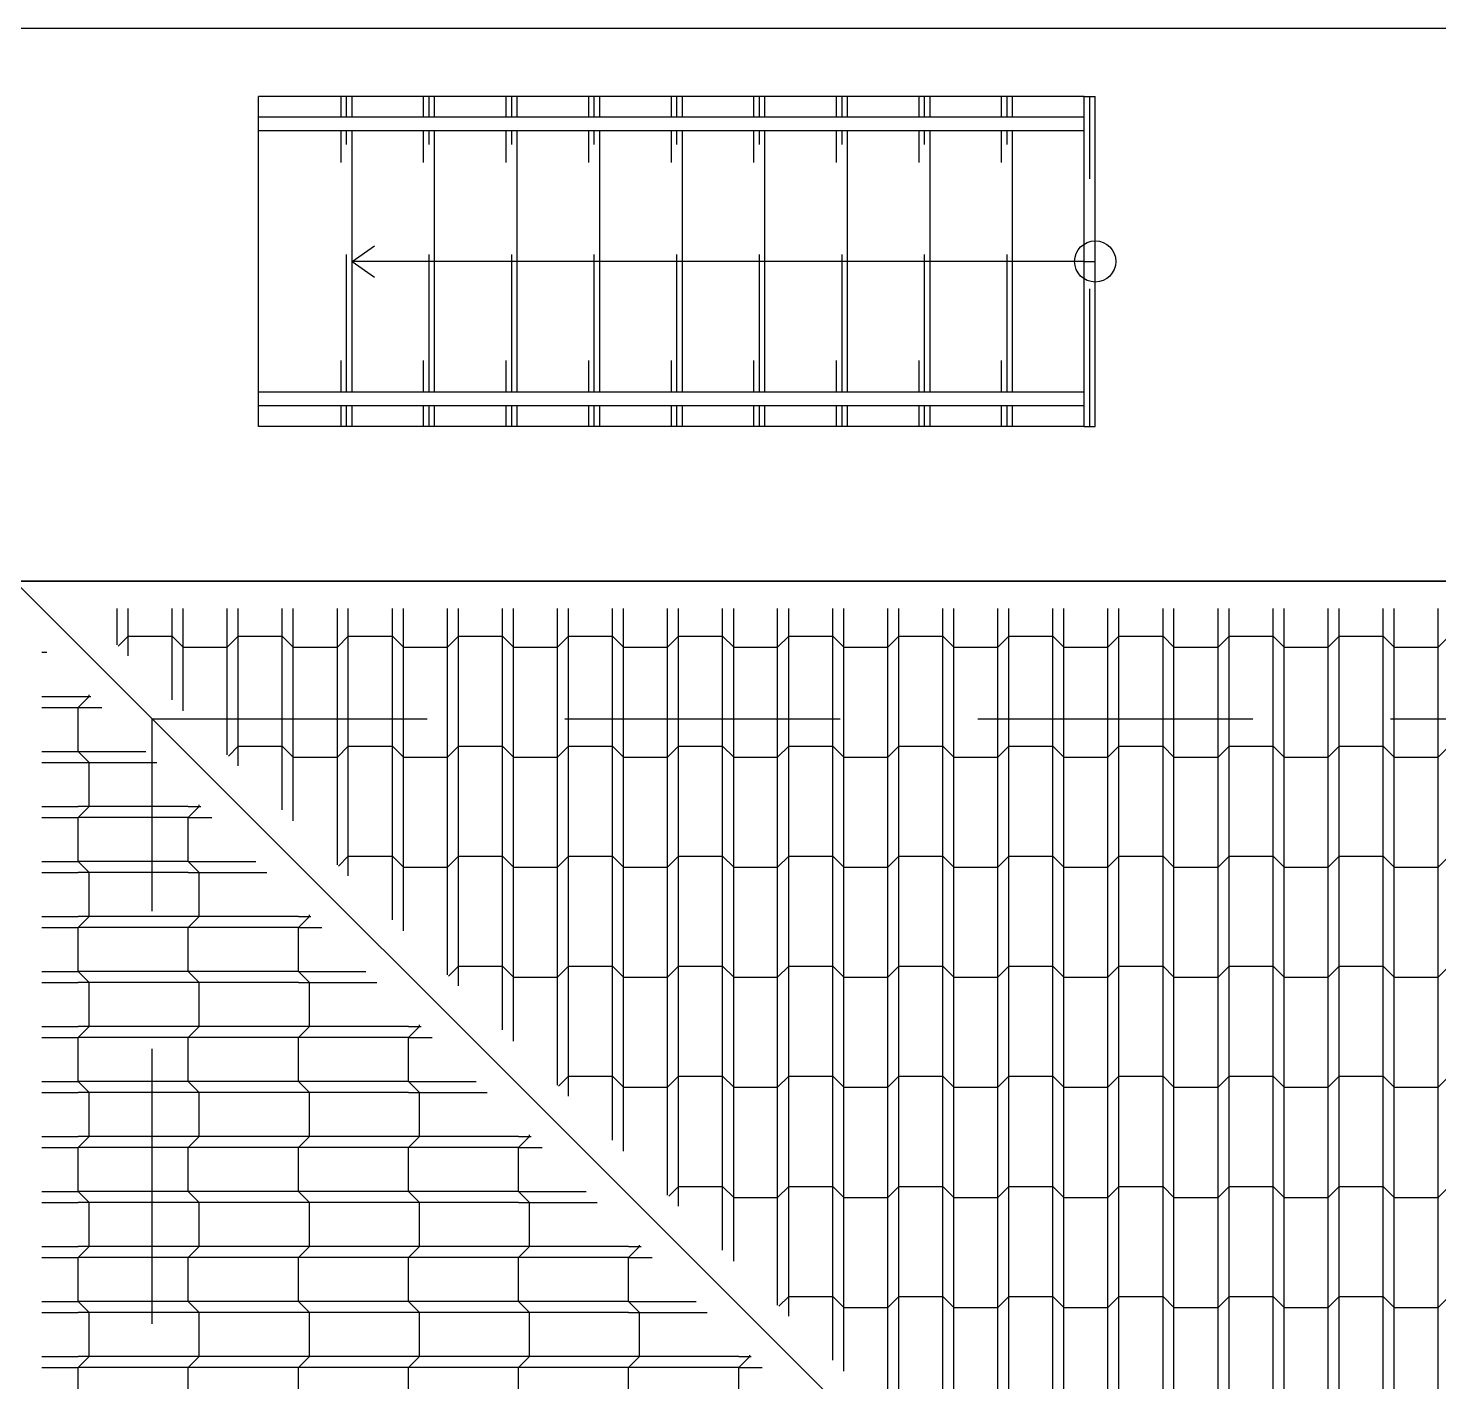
# Model space of a CAD drawing. Header units: metres. Extents: x -220 to 294, y -29 to 18.
# Drawn here: x -183.994 to -182.712, y 9.071 to 10.301 of the extents above; entities that cross this region are included whole.
import ezdxf

# ---------------------------------------------------------------- set-up
doc = ezdxf.new("R2010")
doc.units = ezdxf.units.M
doc.header["$MEASUREMENT"] = 0
doc.linetypes.add('DASHED2', pattern=[0.375, 0.25, -0.125])
doc.linetypes.add('HIDDEN2', pattern=[0.1875, 0.125, -0.0625])
for name, color, linetype in [('Merdiven', 7, 'Continuous'), ('Olculendirme', 7, 'Continuous'), ('Rota', 7, 'Continuous'), ('Tarama', 7, 'Continuous')]:
    doc.layers.add(name, color=color, linetype=linetype)

msp = doc.modelspace()

# ---------------------------------------------------------------- linework, layer by layer
at = {"layer": 'Merdiven', "color": 59, "linetype": 'Continuous', "lineweight": -3}
for points in [[(-183.7844, 10.2204), (-183.7844, 10.2392)], [(-183.0344, 10.2392), (-183.7844, 10.2392)], [(-183.0344, 10.2204), (-183.0344, 10.2392)], [(-183.0344, 10.2204), (-183.7844, 10.2204)], [(-183.7844, 10.2079), (-183.7844, 10.2204)], [(-183.7844, 10.2079), (-183.7844, 10.2204)], [(-183.0344, 10.2079), (-183.0344, 10.2204)], [(-183.0344, 10.2079), (-183.0344, 10.2204)], [(-183.0344, 10.2079), (-183.7844, 10.2079)], [(-183.7844, 9.9704), (-183.7844, 10.2079)], [(-183.0344, 9.9704), (-183.0344, 10.2079)], [(-183.0344, 9.9704), (-183.7844, 9.9704)], [(-183.7844, 9.9579), (-183.7844, 9.9704)], [(-183.7844, 9.9579), (-183.7844, 9.9704)], [(-183.0344, 9.9579), (-183.0344, 9.9704)], [(-183.0344, 9.9579), (-183.0344, 9.9704)], [(-183.0344, 9.9579), (-183.7844, 9.9579)], [(-183.7844, 9.9392), (-183.7844, 9.9579)], [(-183.0344, 9.9392), (-183.0344, 9.9579)], [(-183.0344, 9.9392), (-183.7844, 9.9392)]]:
    msp.add_lwpolyline(points, dxfattribs=at)
at = {"layer": 'Merdiven', "color": 38, "linetype": 'HIDDEN2', "lineweight": -3}
for points in [[(-183.7094, 10.2204), (-183.7094, 10.2392)], [(-183.7044, 10.2204), (-183.7044, 10.2392)], [(-183.6344, 10.2204), (-183.6344, 10.2392)], [(-183.6294, 10.2204), (-183.6294, 10.2392)], [(-183.5594, 10.2204), (-183.5594, 10.2392)], [(-183.5544, 10.2204), (-183.5544, 10.2392)], [(-183.4844, 10.2204), (-183.4844, 10.2392)], [(-183.4794, 10.2204), (-183.4794, 10.2392)], [(-183.4094, 10.2204), (-183.4094, 10.2392)], [(-183.4044, 10.2204), (-183.4044, 10.2392)], [(-183.3344, 10.2204), (-183.3344, 10.2392)], [(-183.3294, 10.2204), (-183.3294, 10.2392)], [(-183.2594, 10.2204), (-183.2594, 10.2392)], [(-183.2544, 10.2204), (-183.2544, 10.2392)], [(-183.1844, 10.2204), (-183.1844, 10.2392)], [(-183.1794, 10.2204), (-183.1794, 10.2392)], [(-183.1094, 10.2204), (-183.1094, 10.2392)], [(-183.1044, 10.2204), (-183.1044, 10.2392)], [(-183.0344, 10.2204), (-183.0344, 10.2392)], [(-183.0294, 9.9392), (-183.0294, 10.2392)], [(-183.0344, 10.2079), (-183.0344, 10.2204)], [(-183.7094, 10.1792), (-183.7094, 10.2079)], [(-183.7044, 9.9704), (-183.7044, 10.2079)], [(-183.6344, 10.1792), (-183.6344, 10.2079)], [(-183.6294, 9.9704), (-183.6294, 10.2079)], [(-183.5594, 10.1792), (-183.5594, 10.2079)], [(-183.5544, 9.9704), (-183.5544, 10.2079)], [(-183.4844, 10.1792), (-183.4844, 10.2079)], [(-183.4794, 9.9704), (-183.4794, 10.2079)], [(-183.4094, 10.1792), (-183.4094, 10.2079)], [(-183.4044, 9.9704), (-183.4044, 10.2079)], [(-183.3344, 10.1792), (-183.3344, 10.2079)], [(-183.3294, 9.9704), (-183.3294, 10.2079)], [(-183.2594, 10.1792), (-183.2594, 10.2079)], [(-183.2544, 9.9704), (-183.2544, 10.2079)], [(-183.1844, 10.1792), (-183.1844, 10.2079)], [(-183.1794, 9.9704), (-183.1794, 10.2079)], [(-183.1094, 10.1792), (-183.1094, 10.2079)], [(-183.1044, 9.9704), (-183.1044, 10.2079)], [(-183.0344, 10.1792), (-183.0344, 10.2079)], [(-183.7094, 9.9704), (-183.7094, 9.9992)], [(-183.6344, 9.9704), (-183.6344, 9.9992)], [(-183.5594, 9.9704), (-183.5594, 9.9992)], [(-183.4844, 9.9704), (-183.4844, 9.9992)], [(-183.4094, 9.9704), (-183.4094, 9.9992)], [(-183.3344, 9.9704), (-183.3344, 9.9992)], [(-183.2594, 9.9704), (-183.2594, 9.9992)], [(-183.1844, 9.9704), (-183.1844, 9.9992)], [(-183.1094, 9.9704), (-183.1094, 9.9992)], [(-183.0344, 9.9704), (-183.0344, 9.9992)], [(-183.7094, 9.9392), (-183.7094, 9.9579)], [(-183.7044, 9.9392), (-183.7044, 9.9579)], [(-183.6344, 9.9392), (-183.6344, 9.9579)], [(-183.6294, 9.9392), (-183.6294, 9.9579)], [(-183.5594, 9.9392), (-183.5594, 9.9579)], [(-183.5544, 9.9392), (-183.5544, 9.9579)], [(-183.4844, 9.9392), (-183.4844, 9.9579)], [(-183.4794, 9.9392), (-183.4794, 9.9579)], [(-183.4094, 9.9392), (-183.4094, 9.9579)], [(-183.4044, 9.9392), (-183.4044, 9.9579)], [(-183.3344, 9.9392), (-183.3344, 9.9579)], [(-183.3294, 9.9392), (-183.3294, 9.9579)], [(-183.2594, 9.9392), (-183.2594, 9.9579)], [(-183.2544, 9.9392), (-183.2544, 9.9579)], [(-183.1844, 9.9392), (-183.1844, 9.9579)], [(-183.1794, 9.9392), (-183.1794, 9.9579)], [(-183.1094, 9.9392), (-183.1094, 9.9579)], [(-183.1044, 9.9392), (-183.1044, 9.9579)], [(-183.0344, 9.9392), (-183.0344, 9.9579)]]:
    msp.add_lwpolyline(points, dxfattribs=at)
at = {"layer": 'Merdiven', "color": 38, "linetype": 'Continuous', "lineweight": -3}
for points in [[(-183.6994, 10.2204), (-183.6994, 10.2392)], [(-183.6244, 10.2204), (-183.6244, 10.2392)], [(-183.5494, 10.2204), (-183.5494, 10.2392)], [(-183.4744, 10.2204), (-183.4744, 10.2392)], [(-183.3994, 10.2204), (-183.3994, 10.2392)], [(-183.3244, 10.2204), (-183.3244, 10.2392)], [(-183.2494, 10.2204), (-183.2494, 10.2392)], [(-183.1744, 10.2204), (-183.1744, 10.2392)], [(-183.0994, 10.2204), (-183.0994, 10.2392)], [(-183.0344, 10.2392), (-183.0244, 10.2392)], [(-183.0244, 9.9392), (-183.0244, 10.2392)], [(-183.6994, 9.9704), (-183.6994, 10.2079)], [(-183.6244, 9.9704), (-183.6244, 10.2079)], [(-183.5494, 9.9704), (-183.5494, 10.2079)], [(-183.4744, 9.9704), (-183.4744, 10.2079)], [(-183.3994, 9.9704), (-183.3994, 10.2079)], [(-183.3244, 9.9704), (-183.3244, 10.2079)], [(-183.2494, 9.9704), (-183.2494, 10.2079)], [(-183.1744, 9.9704), (-183.1744, 10.2079)], [(-183.0994, 9.9704), (-183.0994, 10.2079)], [(-183.6994, 10.0892), (-183.6789, 10.1035)], [(-183.0344, 10.0892), (-183.6994, 10.0892)], [(-183.6994, 10.0892), (-183.6789, 10.0748)], [(-183.0344, 10.0892), (-183.0244, 10.0892)], [(-183.6994, 9.9392), (-183.6994, 9.9579)], [(-183.6244, 9.9392), (-183.6244, 9.9579)], [(-183.5494, 9.9392), (-183.5494, 9.9579)], [(-183.4744, 9.9392), (-183.4744, 9.9579)], [(-183.3994, 9.9392), (-183.3994, 9.9579)], [(-183.3244, 9.9392), (-183.3244, 9.9579)], [(-183.2494, 9.9392), (-183.2494, 9.9579)], [(-183.1744, 9.9392), (-183.1744, 9.9579)], [(-183.0994, 9.9392), (-183.0994, 9.9579)], [(-183.0344, 9.9392), (-183.0244, 9.9392)]]:
    msp.add_lwpolyline(points, dxfattribs=at)
msp.add_circle((-183.0244, 10.0892), 0.0187, dxfattribs=at)
at = {"layer": 'Olculendirme', "color": 158, "linetype": 'Continuous', "lineweight": -3}
msp.add_lwpolyline([(-184.4745, 10.3012), (-178.8329, 10.3012)], dxfattribs=at)
at = {"layer": 'Rota', "color": 166, "linetype": 'Continuous', "lineweight": -3}
for points in [[(-184.0061, 9.7987), (-179.4689, 9.7987)], [(-179.4689, 9.7987), (-184.0061, 9.7987)], [(-184.0061, 9.7987), (-182.6686, 8.4612)]]:
    msp.add_lwpolyline(points, dxfattribs=at)
at = {"layer": 'Rota', "color": 198, "linetype": 'DASHED2', "lineweight": -3}
for points in [[(-183.8811, 9.6737), (-179.5939, 9.6737)], [(-183.8811, 7.2487), (-183.8811, 9.6737)]]:
    msp.add_lwpolyline(points, dxfattribs=at)
at = {"layer": 'Tarama', "color": 13, "linetype": 'Continuous', "lineweight": -3}
for points in [[(-183.9128, 9.7487), (-183.9128, 9.7737)], [(-183.9028, 9.7487), (-183.9028, 9.7737)], [(-183.8628, 9.7487), (-183.8628, 9.7737)], [(-183.8528, 9.7487), (-183.8528, 9.7737)], [(-183.8129, 9.7487), (-183.8129, 9.7737)], [(-183.8028, 9.7487), (-183.8028, 9.7737)], [(-183.7628, 9.7487), (-183.7628, 9.7737)], [(-183.7528, 9.7487), (-183.7528, 9.7737)], [(-183.7128, 9.7487), (-183.7128, 9.7737)], [(-183.7029, 9.7487), (-183.7029, 9.7737)], [(-183.6628, 9.7487), (-183.6628, 9.7737)], [(-183.6528, 9.7487), (-183.6528, 9.7737)], [(-183.6128, 9.7487), (-183.6128, 9.7737)], [(-183.6028, 9.7487), (-183.6028, 9.7737)], [(-183.5629, 9.7487), (-183.5629, 9.7737)], [(-183.5528, 9.7487), (-183.5528, 9.7737)], [(-183.5128, 9.7487), (-183.5128, 9.7737)], [(-183.5028, 9.7487), (-183.5028, 9.7737)], [(-183.4628, 9.7487), (-183.4628, 9.7737)], [(-183.4529, 9.7487), (-183.4529, 9.7737)], [(-183.4128, 9.7487), (-183.4128, 9.7737)], [(-183.4028, 9.7487), (-183.4028, 9.7737)], [(-183.3628, 9.7487), (-183.3628, 9.7737)], [(-183.3528, 9.7487), (-183.3528, 9.7737)], [(-183.3129, 9.7487), (-183.3129, 9.7737)], [(-183.3028, 9.7487), (-183.3028, 9.7737)], [(-183.2628, 9.7487), (-183.2628, 9.7737)], [(-183.2528, 9.7487), (-183.2528, 9.7737)], [(-183.2128, 9.7487), (-183.2128, 9.7737)], [(-183.2029, 9.7487), (-183.2029, 9.7737)], [(-183.1628, 9.7487), (-183.1628, 9.7737)], [(-183.1528, 9.7487), (-183.1528, 9.7737)], [(-183.1128, 9.7487), (-183.1128, 9.7737)], [(-183.1028, 9.7487), (-183.1028, 9.7737)], [(-183.0629, 9.7487), (-183.0629, 9.7737)], [(-183.0528, 9.7487), (-183.0528, 9.7737)], [(-183.0128, 9.7487), (-183.0128, 9.7737)], [(-183.0028, 9.7487), (-183.0028, 9.7737)], [(-182.9628, 9.7487), (-182.9628, 9.7737)], [(-182.9529, 9.7487), (-182.9529, 9.7737)], [(-182.9128, 9.7487), (-182.9128, 9.7737)], [(-182.9028, 9.7487), (-182.9028, 9.7737)], [(-182.8628, 9.7487), (-182.8628, 9.7737)], [(-182.8528, 9.7487), (-182.8528, 9.7737)], [(-182.8129, 9.7487), (-182.8129, 9.7737)], [(-182.8028, 9.7487), (-182.8028, 9.7737)], [(-182.7628, 9.7487), (-182.7628, 9.7737)], [(-182.7528, 9.7487), (-182.7528, 9.7737)], [(-182.7128, 9.7487), (-182.7128, 9.7737)], [(-183.9128, 9.7408), (-183.9128, 9.7487)], [(-183.9118, 9.7397), (-183.9028, 9.7487)], [(-183.9028, 9.7308), (-183.9028, 9.7487)], [(-183.9028, 9.7487), (-183.8628, 9.7487)], [(-183.8628, 9.6908), (-183.8628, 9.7487)], [(-183.8628, 9.7487), (-183.8528, 9.7387)], [(-183.8528, 9.6808), (-183.8528, 9.7487)], [(-183.8528, 9.7387), (-183.8129, 9.7387)], [(-183.8129, 9.6487), (-183.8129, 9.7487)], [(-183.8129, 9.7387), (-183.8028, 9.7487)], [(-183.8028, 9.6487), (-183.8028, 9.7487)], [(-183.8028, 9.7487), (-183.7628, 9.7487)], [(-183.7628, 9.6487), (-183.7628, 9.7487)], [(-183.7628, 9.7487), (-183.7528, 9.7387)], [(-183.7528, 9.6487), (-183.7528, 9.7487)], [(-183.7528, 9.7387), (-183.7128, 9.7387)], [(-183.7128, 9.6487), (-183.7128, 9.7487)], [(-183.7128, 9.7387), (-183.7029, 9.7487)], [(-183.7029, 9.6487), (-183.7029, 9.7487)], [(-183.7029, 9.7487), (-183.6628, 9.7487)], [(-183.6628, 9.6487), (-183.6628, 9.7487)], [(-183.6628, 9.7487), (-183.6528, 9.7387)], [(-183.6528, 9.6487), (-183.6528, 9.7487)], [(-183.6528, 9.7387), (-183.6128, 9.7387)], [(-183.6128, 9.6487), (-183.6128, 9.7487)], [(-183.6128, 9.7387), (-183.6028, 9.7487)], [(-183.6028, 9.6487), (-183.6028, 9.7487)], [(-183.6028, 9.7487), (-183.5629, 9.7487)], [(-183.5629, 9.6487), (-183.5629, 9.7487)], [(-183.5629, 9.7487), (-183.5528, 9.7387)], [(-183.5528, 9.6487), (-183.5528, 9.7487)], [(-183.5528, 9.7387), (-183.5128, 9.7387)], [(-183.5128, 9.6487), (-183.5128, 9.7487)], [(-183.5128, 9.7387), (-183.5028, 9.7487)], [(-183.5028, 9.6487), (-183.5028, 9.7487)], [(-183.5028, 9.7487), (-183.4628, 9.7487)], [(-183.4628, 9.6487), (-183.4628, 9.7487)], [(-183.4628, 9.7487), (-183.4529, 9.7387)], [(-183.4529, 9.6487), (-183.4529, 9.7487)], [(-183.4529, 9.7387), (-183.4128, 9.7387)], [(-183.4128, 9.6487), (-183.4128, 9.7487)], [(-183.4128, 9.7387), (-183.4028, 9.7487)], [(-183.4028, 9.6487), (-183.4028, 9.7487)], [(-183.4028, 9.7487), (-183.3628, 9.7487)], [(-183.3628, 9.6487), (-183.3628, 9.7487)], [(-183.3628, 9.7487), (-183.3528, 9.7387)], [(-183.3528, 9.6487), (-183.3528, 9.7487)], [(-183.3528, 9.7387), (-183.3129, 9.7387)], [(-183.3129, 9.6487), (-183.3129, 9.7487)], [(-183.3129, 9.7387), (-183.3028, 9.7487)], [(-183.3028, 9.6487), (-183.3028, 9.7487)], [(-183.3028, 9.7487), (-183.2628, 9.7487)], [(-183.2628, 9.6487), (-183.2628, 9.7487)], [(-183.2628, 9.7487), (-183.2528, 9.7387)], [(-183.2528, 9.6487), (-183.2528, 9.7487)], [(-183.2528, 9.7387), (-183.2128, 9.7387)], [(-183.2128, 9.6487), (-183.2128, 9.7487)], [(-183.2128, 9.7387), (-183.2029, 9.7487)], [(-183.2029, 9.6487), (-183.2029, 9.7487)], [(-183.2029, 9.7487), (-183.1628, 9.7487)], [(-183.1628, 9.6487), (-183.1628, 9.7487)], [(-183.1628, 9.7487), (-183.1528, 9.7387)], [(-183.1528, 9.6487), (-183.1528, 9.7487)], [(-183.1528, 9.7387), (-183.1128, 9.7387)], [(-183.1128, 9.6487), (-183.1128, 9.7487)], [(-183.1128, 9.7387), (-183.1028, 9.7487)], [(-183.1028, 9.6487), (-183.1028, 9.7487)], [(-183.1028, 9.7487), (-183.0629, 9.7487)], [(-183.0629, 9.6487), (-183.0629, 9.7487)], [(-183.0629, 9.7487), (-183.0528, 9.7387)], [(-183.0528, 9.6487), (-183.0528, 9.7487)], [(-183.0528, 9.7387), (-183.0128, 9.7387)], [(-183.0128, 9.6487), (-183.0128, 9.7487)], [(-183.0128, 9.7387), (-183.0028, 9.7487)], [(-183.0028, 9.6487), (-183.0028, 9.7487)], [(-183.0028, 9.7487), (-182.9628, 9.7487)], [(-182.9628, 9.6487), (-182.9628, 9.7487)], [(-182.9628, 9.7487), (-182.9529, 9.7387)], [(-182.9529, 9.6487), (-182.9529, 9.7487)], [(-182.9529, 9.7387), (-182.9128, 9.7387)], [(-182.9128, 9.6487), (-182.9128, 9.7487)], [(-182.9128, 9.7387), (-182.9028, 9.7487)], [(-182.9028, 9.6487), (-182.9028, 9.7487)], [(-182.9028, 9.7487), (-182.8628, 9.7487)], [(-182.8628, 9.6487), (-182.8628, 9.7487)], [(-182.8628, 9.7487), (-182.8528, 9.7387)], [(-182.8528, 9.6487), (-182.8528, 9.7487)], [(-182.8528, 9.7387), (-182.8129, 9.7387)], [(-182.8129, 9.6487), (-182.8129, 9.7487)], [(-182.8129, 9.7387), (-182.8028, 9.7487)], [(-182.8028, 9.6487), (-182.8028, 9.7487)], [(-182.8028, 9.7487), (-182.7628, 9.7487)], [(-182.7628, 9.6487), (-182.7628, 9.7487)], [(-182.7628, 9.7487), (-182.7528, 9.7387)], [(-182.7528, 9.6487), (-182.7528, 9.7487)], [(-182.7528, 9.7387), (-182.7128, 9.7387)], [(-182.7128, 9.6487), (-182.7128, 9.7487)], [(-182.7128, 9.7387), (-182.7029, 9.7487)], [(-183.9811, 9.734), (-183.9768, 9.734)], [(-183.9811, 9.694), (-183.9482, 9.694)], [(-183.9482, 9.694), (-183.9368, 9.694)], [(-183.9482, 9.684), (-183.9382, 9.694)], [(-183.9382, 9.694), (-183.9382, 9.6954)], [(-183.9811, 9.684), (-183.9482, 9.684)], [(-183.9482, 9.684), (-183.9268, 9.684)], [(-183.9482, 9.644), (-183.9482, 9.684)], [(-183.8129, 9.6408), (-183.8129, 9.6487)], [(-183.8118, 9.6397), (-183.8028, 9.6487)], [(-183.8028, 9.6308), (-183.8028, 9.6487)], [(-183.8028, 9.6487), (-183.7628, 9.6487)], [(-183.7628, 9.5908), (-183.7628, 9.6487)], [(-183.7628, 9.6487), (-183.7528, 9.6387)], [(-183.7528, 9.5808), (-183.7528, 9.6487)], [(-183.7128, 9.5487), (-183.7128, 9.6487)], [(-183.7128, 9.6387), (-183.7029, 9.6487)], [(-183.7029, 9.5487), (-183.7029, 9.6487)], [(-183.7029, 9.6487), (-183.6628, 9.6487)], [(-183.6628, 9.5487), (-183.6628, 9.6487)], [(-183.6628, 9.6487), (-183.6528, 9.6387)], [(-183.6528, 9.5487), (-183.6528, 9.6487)], [(-183.6128, 9.5487), (-183.6128, 9.6487)], [(-183.6128, 9.6387), (-183.6028, 9.6487)], [(-183.6028, 9.5487), (-183.6028, 9.6487)], [(-183.6028, 9.6487), (-183.5629, 9.6487)], [(-183.5629, 9.5487), (-183.5629, 9.6487)], [(-183.5629, 9.6487), (-183.5528, 9.6387)], [(-183.5528, 9.5487), (-183.5528, 9.6487)], [(-183.5128, 9.5487), (-183.5128, 9.6487)], [(-183.5128, 9.6387), (-183.5028, 9.6487)], [(-183.5028, 9.5487), (-183.5028, 9.6487)], [(-183.5028, 9.6487), (-183.4628, 9.6487)], [(-183.4628, 9.5487), (-183.4628, 9.6487)], [(-183.4628, 9.6487), (-183.4529, 9.6387)], [(-183.4529, 9.5487), (-183.4529, 9.6487)], [(-183.4128, 9.5487), (-183.4128, 9.6487)], [(-183.4128, 9.6387), (-183.4028, 9.6487)], [(-183.4028, 9.5487), (-183.4028, 9.6487)], [(-183.4028, 9.6487), (-183.3628, 9.6487)], [(-183.3628, 9.5487), (-183.3628, 9.6487)], [(-183.3628, 9.6487), (-183.3528, 9.6387)], [(-183.3528, 9.5487), (-183.3528, 9.6487)], [(-183.3129, 9.5487), (-183.3129, 9.6487)], [(-183.3129, 9.6387), (-183.3028, 9.6487)], [(-183.3028, 9.5487), (-183.3028, 9.6487)], [(-183.3028, 9.6487), (-183.2628, 9.6487)], [(-183.2628, 9.5487), (-183.2628, 9.6487)], [(-183.2628, 9.6487), (-183.2528, 9.6387)], [(-183.2528, 9.5487), (-183.2528, 9.6487)], [(-183.2128, 9.5487), (-183.2128, 9.6487)], [(-183.2128, 9.6387), (-183.2029, 9.6487)], [(-183.2029, 9.5487), (-183.2029, 9.6487)], [(-183.2029, 9.6487), (-183.1628, 9.6487)], [(-183.1628, 9.5487), (-183.1628, 9.6487)], [(-183.1628, 9.6487), (-183.1528, 9.6387)], [(-183.1528, 9.5487), (-183.1528, 9.6487)], [(-183.1128, 9.5487), (-183.1128, 9.6487)], [(-183.1128, 9.6387), (-183.1028, 9.6487)], [(-183.1028, 9.5487), (-183.1028, 9.6487)], [(-183.1028, 9.6487), (-183.0629, 9.6487)], [(-183.0629, 9.5487), (-183.0629, 9.6487)], [(-183.0629, 9.6487), (-183.0528, 9.6387)], [(-183.0528, 9.5487), (-183.0528, 9.6487)], [(-183.0128, 9.5487), (-183.0128, 9.6487)], [(-183.0128, 9.6387), (-183.0028, 9.6487)], [(-183.0028, 9.5487), (-183.0028, 9.6487)], [(-183.0028, 9.6487), (-182.9628, 9.6487)], [(-182.9628, 9.5487), (-182.9628, 9.6487)], [(-182.9628, 9.6487), (-182.9529, 9.6387)], [(-182.9529, 9.5487), (-182.9529, 9.6487)], [(-182.9128, 9.5487), (-182.9128, 9.6487)], [(-182.9128, 9.6387), (-182.9028, 9.6487)], [(-182.9028, 9.5487), (-182.9028, 9.6487)], [(-182.9028, 9.6487), (-182.8628, 9.6487)], [(-182.8628, 9.5487), (-182.8628, 9.6487)], [(-182.8628, 9.6487), (-182.8528, 9.6387)], [(-182.8528, 9.5487), (-182.8528, 9.6487)], [(-182.8129, 9.5487), (-182.8129, 9.6487)], [(-182.8129, 9.6387), (-182.8028, 9.6487)], [(-182.8028, 9.5487), (-182.8028, 9.6487)], [(-182.8028, 9.6487), (-182.7628, 9.6487)], [(-182.7628, 9.5487), (-182.7628, 9.6487)], [(-182.7628, 9.6487), (-182.7528, 9.6387)], [(-182.7528, 9.5487), (-182.7528, 9.6487)], [(-182.7128, 9.5487), (-182.7128, 9.6487)], [(-182.7128, 9.6387), (-182.7029, 9.6487)], [(-183.9811, 9.644), (-183.9482, 9.644)], [(-183.9482, 9.644), (-183.8868, 9.644)], [(-183.9382, 9.634), (-183.9482, 9.644)], [(-183.7528, 9.6387), (-183.7128, 9.6387)], [(-183.6528, 9.6387), (-183.6128, 9.6387)], [(-183.5528, 9.6387), (-183.5128, 9.6387)], [(-183.4529, 9.6387), (-183.4128, 9.6387)], [(-183.3528, 9.6387), (-183.3129, 9.6387)], [(-183.2528, 9.6387), (-183.2128, 9.6387)], [(-183.1528, 9.6387), (-183.1128, 9.6387)], [(-183.0528, 9.6387), (-183.0128, 9.6387)], [(-182.9529, 9.6387), (-182.9128, 9.6387)], [(-182.8528, 9.6387), (-182.8129, 9.6387)], [(-182.7528, 9.6387), (-182.7128, 9.6387)], [(-183.9811, 9.634), (-183.9482, 9.634)], [(-183.9482, 9.634), (-183.8768, 9.634)], [(-183.9382, 9.594), (-183.9382, 9.634)], [(-183.9811, 9.594), (-183.9482, 9.594)], [(-183.9811, 9.584), (-183.9482, 9.584)], [(-183.8482, 9.594), (-183.9482, 9.594)], [(-183.9482, 9.584), (-183.9382, 9.594)], [(-183.8482, 9.584), (-183.9482, 9.584)], [(-183.9482, 9.544), (-183.9482, 9.584)], [(-183.8482, 9.594), (-183.8368, 9.594)], [(-183.8482, 9.584), (-183.8382, 9.594)], [(-183.8482, 9.584), (-183.8268, 9.584)], [(-183.8482, 9.544), (-183.8482, 9.584)], [(-183.8382, 9.594), (-183.8382, 9.5954)], [(-183.7128, 9.5408), (-183.7128, 9.5487)], [(-183.7118, 9.5397), (-183.7029, 9.5487)], [(-183.7029, 9.5308), (-183.7029, 9.5487)], [(-183.7029, 9.5487), (-183.6628, 9.5487)], [(-183.6628, 9.4908), (-183.6628, 9.5487)], [(-183.6628, 9.5487), (-183.6528, 9.5387)], [(-183.6528, 9.4808), (-183.6528, 9.5487)], [(-183.6128, 9.4487), (-183.6128, 9.5487)], [(-183.6128, 9.5387), (-183.6028, 9.5487)], [(-183.6028, 9.4487), (-183.6028, 9.5487)], [(-183.6028, 9.5487), (-183.5629, 9.5487)], [(-183.5629, 9.4487), (-183.5629, 9.5487)], [(-183.5629, 9.5487), (-183.5528, 9.5387)], [(-183.5528, 9.4487), (-183.5528, 9.5487)], [(-183.5128, 9.4487), (-183.5128, 9.5487)], [(-183.5128, 9.5387), (-183.5028, 9.5487)], [(-183.5028, 9.4487), (-183.5028, 9.5487)], [(-183.5028, 9.5487), (-183.4628, 9.5487)], [(-183.4628, 9.4487), (-183.4628, 9.5487)], [(-183.4628, 9.5487), (-183.4529, 9.5387)], [(-183.4529, 9.4487), (-183.4529, 9.5487)], [(-183.4128, 9.4487), (-183.4128, 9.5487)], [(-183.4128, 9.5387), (-183.4028, 9.5487)], [(-183.4028, 9.4487), (-183.4028, 9.5487)], [(-183.4028, 9.5487), (-183.3628, 9.5487)], [(-183.3628, 9.4487), (-183.3628, 9.5487)], [(-183.3628, 9.5487), (-183.3528, 9.5387)], [(-183.3528, 9.4487), (-183.3528, 9.5487)], [(-183.3129, 9.4487), (-183.3129, 9.5487)], [(-183.3129, 9.5387), (-183.3028, 9.5487)], [(-183.3028, 9.4487), (-183.3028, 9.5487)], [(-183.3028, 9.5487), (-183.2628, 9.5487)], [(-183.2628, 9.4487), (-183.2628, 9.5487)], [(-183.2628, 9.5487), (-183.2528, 9.5387)], [(-183.2528, 9.4487), (-183.2528, 9.5487)], [(-183.2128, 9.4487), (-183.2128, 9.5487)], [(-183.2128, 9.5387), (-183.2029, 9.5487)], [(-183.2029, 9.4487), (-183.2029, 9.5487)], [(-183.2029, 9.5487), (-183.1628, 9.5487)], [(-183.1628, 9.4487), (-183.1628, 9.5487)], [(-183.1628, 9.5487), (-183.1528, 9.5387)], [(-183.1528, 9.4487), (-183.1528, 9.5487)], [(-183.1128, 9.4487), (-183.1128, 9.5487)], [(-183.1128, 9.5387), (-183.1028, 9.5487)], [(-183.1028, 9.4487), (-183.1028, 9.5487)], [(-183.1028, 9.5487), (-183.0629, 9.5487)], [(-183.0629, 9.4487), (-183.0629, 9.5487)], [(-183.0629, 9.5487), (-183.0528, 9.5387)], [(-183.0528, 9.4487), (-183.0528, 9.5487)], [(-183.0128, 9.4487), (-183.0128, 9.5487)], [(-183.0128, 9.5387), (-183.0028, 9.5487)], [(-183.0028, 9.4487), (-183.0028, 9.5487)], [(-183.0028, 9.5487), (-182.9628, 9.5487)], [(-182.9628, 9.4487), (-182.9628, 9.5487)], [(-182.9628, 9.5487), (-182.9529, 9.5387)], [(-182.9529, 9.4487), (-182.9529, 9.5487)], [(-182.9128, 9.4487), (-182.9128, 9.5487)], [(-182.9128, 9.5387), (-182.9028, 9.5487)], [(-182.9028, 9.4487), (-182.9028, 9.5487)], [(-182.9028, 9.5487), (-182.8628, 9.5487)], [(-182.8628, 9.4487), (-182.8628, 9.5487)], [(-182.8628, 9.5487), (-182.8528, 9.5387)], [(-182.8528, 9.4487), (-182.8528, 9.5487)], [(-182.8129, 9.4487), (-182.8129, 9.5487)], [(-182.8129, 9.5387), (-182.8028, 9.5487)], [(-182.8028, 9.4487), (-182.8028, 9.5487)], [(-182.8028, 9.5487), (-182.7628, 9.5487)], [(-182.7628, 9.4487), (-182.7628, 9.5487)], [(-182.7628, 9.5487), (-182.7528, 9.5387)], [(-182.7528, 9.4487), (-182.7528, 9.5487)], [(-182.7128, 9.4487), (-182.7128, 9.5487)], [(-182.7128, 9.5387), (-182.7029, 9.5487)], [(-183.9811, 9.544), (-183.9482, 9.544)], [(-183.9811, 9.534), (-183.9482, 9.534)], [(-183.8482, 9.544), (-183.9482, 9.544)], [(-183.9382, 9.534), (-183.9482, 9.544)], [(-183.8482, 9.534), (-183.9482, 9.534)], [(-183.9382, 9.494), (-183.9382, 9.534)], [(-183.8482, 9.544), (-183.7868, 9.544)], [(-183.8382, 9.534), (-183.8482, 9.544)], [(-183.8482, 9.534), (-183.7768, 9.534)], [(-183.8382, 9.494), (-183.8382, 9.534)], [(-183.6528, 9.5387), (-183.6128, 9.5387)], [(-183.5528, 9.5387), (-183.5128, 9.5387)], [(-183.4529, 9.5387), (-183.4128, 9.5387)], [(-183.3528, 9.5387), (-183.3129, 9.5387)], [(-183.2528, 9.5387), (-183.2128, 9.5387)], [(-183.1528, 9.5387), (-183.1128, 9.5387)], [(-183.0528, 9.5387), (-183.0128, 9.5387)], [(-182.9529, 9.5387), (-182.9128, 9.5387)], [(-182.8528, 9.5387), (-182.8129, 9.5387)], [(-182.7528, 9.5387), (-182.7128, 9.5387)], [(-183.7382, 9.494), (-183.7382, 9.4954)], [(-183.9811, 9.494), (-183.9482, 9.494)], [(-183.9811, 9.484), (-183.9482, 9.484)], [(-183.8482, 9.494), (-183.9482, 9.494)], [(-183.9482, 9.484), (-183.9382, 9.494)], [(-183.8482, 9.484), (-183.9482, 9.484)], [(-183.9482, 9.444), (-183.9482, 9.484)], [(-183.7482, 9.494), (-183.8482, 9.494)], [(-183.8482, 9.484), (-183.8382, 9.494)], [(-183.7482, 9.484), (-183.8482, 9.484)], [(-183.8482, 9.444), (-183.8482, 9.484)], [(-183.7482, 9.494), (-183.7368, 9.494)], [(-183.7482, 9.484), (-183.7382, 9.494)], [(-183.7482, 9.484), (-183.7268, 9.484)], [(-183.7482, 9.444), (-183.7482, 9.484)], [(-183.9811, 9.444), (-183.9482, 9.444)], [(-183.8482, 9.444), (-183.9482, 9.444)], [(-183.9382, 9.434), (-183.9482, 9.444)], [(-183.7482, 9.444), (-183.8482, 9.444)], [(-183.8382, 9.434), (-183.8482, 9.444)], [(-183.7482, 9.444), (-183.6868, 9.444)], [(-183.7382, 9.434), (-183.7482, 9.444)], [(-183.6128, 9.4408), (-183.6128, 9.4487)], [(-183.6118, 9.4397), (-183.6028, 9.4487)], [(-183.6028, 9.4308), (-183.6028, 9.4487)], [(-183.6028, 9.4487), (-183.5629, 9.4487)], [(-183.5629, 9.3908), (-183.5629, 9.4487)], [(-183.5629, 9.4487), (-183.5528, 9.4387)], [(-183.5528, 9.3808), (-183.5528, 9.4487)], [(-183.5128, 9.3487), (-183.5128, 9.4487)], [(-183.5128, 9.4387), (-183.5028, 9.4487)], [(-183.5028, 9.3487), (-183.5028, 9.4487)], [(-183.5028, 9.4487), (-183.4628, 9.4487)], [(-183.4628, 9.3487), (-183.4628, 9.4487)], [(-183.4628, 9.4487), (-183.4529, 9.4387)], [(-183.4529, 9.3487), (-183.4529, 9.4487)], [(-183.4128, 9.3487), (-183.4128, 9.4487)], [(-183.4128, 9.4387), (-183.4028, 9.4487)], [(-183.4028, 9.3487), (-183.4028, 9.4487)], [(-183.4028, 9.4487), (-183.3628, 9.4487)], [(-183.3628, 9.3487), (-183.3628, 9.4487)], [(-183.3628, 9.4487), (-183.3528, 9.4387)], [(-183.3528, 9.3487), (-183.3528, 9.4487)], [(-183.3129, 9.3487), (-183.3129, 9.4487)], [(-183.3129, 9.4387), (-183.3028, 9.4487)], [(-183.3028, 9.3487), (-183.3028, 9.4487)], [(-183.3028, 9.4487), (-183.2628, 9.4487)], [(-183.2628, 9.3487), (-183.2628, 9.4487)], [(-183.2628, 9.4487), (-183.2528, 9.4387)], [(-183.2528, 9.3487), (-183.2528, 9.4487)], [(-183.2128, 9.3487), (-183.2128, 9.4487)], [(-183.2128, 9.4387), (-183.2029, 9.4487)], [(-183.2029, 9.3487), (-183.2029, 9.4487)], [(-183.2029, 9.4487), (-183.1628, 9.4487)], [(-183.1628, 9.3487), (-183.1628, 9.4487)], [(-183.1628, 9.4487), (-183.1528, 9.4387)], [(-183.1528, 9.3487), (-183.1528, 9.4487)], [(-183.1128, 9.3487), (-183.1128, 9.4487)], [(-183.1128, 9.4387), (-183.1028, 9.4487)], [(-183.1028, 9.3487), (-183.1028, 9.4487)], [(-183.1028, 9.4487), (-183.0629, 9.4487)], [(-183.0629, 9.3487), (-183.0629, 9.4487)], [(-183.0629, 9.4487), (-183.0528, 9.4387)], [(-183.0528, 9.3487), (-183.0528, 9.4487)], [(-183.0128, 9.3487), (-183.0128, 9.4487)], [(-183.0128, 9.4387), (-183.0028, 9.4487)], [(-183.0028, 9.3487), (-183.0028, 9.4487)], [(-183.0028, 9.4487), (-182.9628, 9.4487)], [(-182.9628, 9.3487), (-182.9628, 9.4487)], [(-182.9628, 9.4487), (-182.9529, 9.4387)], [(-182.9529, 9.3487), (-182.9529, 9.4487)], [(-182.9128, 9.3487), (-182.9128, 9.4487)], [(-182.9128, 9.4387), (-182.9028, 9.4487)], [(-182.9028, 9.3487), (-182.9028, 9.4487)], [(-182.9028, 9.4487), (-182.8628, 9.4487)], [(-182.8628, 9.3487), (-182.8628, 9.4487)], [(-182.8628, 9.4487), (-182.8528, 9.4387)], [(-182.8528, 9.3487), (-182.8528, 9.4487)], [(-182.8129, 9.3487), (-182.8129, 9.4487)], [(-182.8129, 9.4387), (-182.8028, 9.4487)], [(-182.8028, 9.3487), (-182.8028, 9.4487)], [(-182.8028, 9.4487), (-182.7628, 9.4487)], [(-182.7628, 9.3487), (-182.7628, 9.4487)], [(-182.7628, 9.4487), (-182.7528, 9.4387)], [(-182.7528, 9.3487), (-182.7528, 9.4487)], [(-182.7128, 9.3487), (-182.7128, 9.4487)], [(-182.7128, 9.4387), (-182.7029, 9.4487)], [(-183.9811, 9.434), (-183.9482, 9.434)], [(-183.8482, 9.434), (-183.9482, 9.434)], [(-183.9382, 9.394), (-183.9382, 9.434)], [(-183.7482, 9.434), (-183.8482, 9.434)], [(-183.8382, 9.394), (-183.8382, 9.434)], [(-183.7482, 9.434), (-183.6768, 9.434)], [(-183.7382, 9.394), (-183.7382, 9.434)], [(-183.5528, 9.4387), (-183.5128, 9.4387)], [(-183.4529, 9.4387), (-183.4128, 9.4387)], [(-183.3528, 9.4387), (-183.3129, 9.4387)], [(-183.2528, 9.4387), (-183.2128, 9.4387)], [(-183.1528, 9.4387), (-183.1128, 9.4387)], [(-183.0528, 9.4387), (-183.0128, 9.4387)], [(-182.9529, 9.4387), (-182.9128, 9.4387)], [(-182.8528, 9.4387), (-182.8129, 9.4387)], [(-182.7528, 9.4387), (-182.7128, 9.4387)], [(-183.9811, 9.394), (-183.9482, 9.394)], [(-183.8482, 9.394), (-183.9482, 9.394)], [(-183.9482, 9.384), (-183.9382, 9.394)], [(-183.7482, 9.394), (-183.8482, 9.394)], [(-183.8482, 9.384), (-183.8382, 9.394)], [(-183.6482, 9.394), (-183.7482, 9.394)], [(-183.7482, 9.384), (-183.7382, 9.394)], [(-183.6482, 9.394), (-183.6368, 9.394)], [(-183.6482, 9.384), (-183.6382, 9.394)], [(-183.6382, 9.394), (-183.6382, 9.3954)], [(-183.9811, 9.384), (-183.9482, 9.384)], [(-183.8482, 9.384), (-183.9482, 9.384)], [(-183.9482, 9.344), (-183.9482, 9.384)], [(-183.7482, 9.384), (-183.8482, 9.384)], [(-183.8482, 9.344), (-183.8482, 9.384)], [(-183.6482, 9.384), (-183.7482, 9.384)], [(-183.7482, 9.344), (-183.7482, 9.384)], [(-183.6482, 9.384), (-183.6268, 9.384)], [(-183.6482, 9.344), (-183.6482, 9.384)], [(-183.9811, 9.344), (-183.9482, 9.344)], [(-183.8482, 9.344), (-183.9482, 9.344)], [(-183.9382, 9.334), (-183.9482, 9.344)], [(-183.7482, 9.344), (-183.8482, 9.344)], [(-183.8382, 9.334), (-183.8482, 9.344)], [(-183.6482, 9.344), (-183.7482, 9.344)], [(-183.7382, 9.334), (-183.7482, 9.344)], [(-183.6482, 9.344), (-183.5868, 9.344)], [(-183.6382, 9.334), (-183.6482, 9.344)], [(-183.5128, 9.3408), (-183.5128, 9.3487)], [(-183.5118, 9.3397), (-183.5028, 9.3487)], [(-183.5028, 9.3308), (-183.5028, 9.3487)], [(-183.5028, 9.3487), (-183.4628, 9.3487)], [(-183.4628, 9.2908), (-183.4628, 9.3487)], [(-183.4628, 9.3487), (-183.4529, 9.3387)], [(-183.4529, 9.2808), (-183.4529, 9.3487)], [(-183.4128, 9.2487), (-183.4128, 9.3487)], [(-183.4128, 9.3387), (-183.4028, 9.3487)], [(-183.4028, 9.2487), (-183.4028, 9.3487)], [(-183.4028, 9.3487), (-183.3628, 9.3487)], [(-183.3628, 9.2487), (-183.3628, 9.3487)], [(-183.3628, 9.3487), (-183.3528, 9.3387)], [(-183.3528, 9.2487), (-183.3528, 9.3487)], [(-183.3129, 9.2487), (-183.3129, 9.3487)], [(-183.3129, 9.3387), (-183.3028, 9.3487)], [(-183.3028, 9.2487), (-183.3028, 9.3487)], [(-183.3028, 9.3487), (-183.2628, 9.3487)], [(-183.2628, 9.2487), (-183.2628, 9.3487)], [(-183.2628, 9.3487), (-183.2528, 9.3387)], [(-183.2528, 9.2487), (-183.2528, 9.3487)], [(-183.2128, 9.2487), (-183.2128, 9.3487)], [(-183.2128, 9.3387), (-183.2029, 9.3487)], [(-183.2029, 9.2487), (-183.2029, 9.3487)], [(-183.2029, 9.3487), (-183.1628, 9.3487)], [(-183.1628, 9.2487), (-183.1628, 9.3487)], [(-183.1628, 9.3487), (-183.1528, 9.3387)], [(-183.1528, 9.2487), (-183.1528, 9.3487)], [(-183.1128, 9.2487), (-183.1128, 9.3487)], [(-183.1128, 9.3387), (-183.1028, 9.3487)], [(-183.1028, 9.2487), (-183.1028, 9.3487)], [(-183.1028, 9.3487), (-183.0629, 9.3487)], [(-183.0629, 9.2487), (-183.0629, 9.3487)], [(-183.0629, 9.3487), (-183.0528, 9.3387)], [(-183.0528, 9.2487), (-183.0528, 9.3487)], [(-183.0128, 9.2487), (-183.0128, 9.3487)], [(-183.0128, 9.3387), (-183.0028, 9.3487)], [(-183.0028, 9.2487), (-183.0028, 9.3487)], [(-183.0028, 9.3487), (-182.9628, 9.3487)], [(-182.9628, 9.2487), (-182.9628, 9.3487)], [(-182.9628, 9.3487), (-182.9529, 9.3387)], [(-182.9529, 9.2487), (-182.9529, 9.3487)], [(-182.9128, 9.2487), (-182.9128, 9.3487)], [(-182.9128, 9.3387), (-182.9028, 9.3487)], [(-182.9028, 9.2487), (-182.9028, 9.3487)], [(-182.9028, 9.3487), (-182.8628, 9.3487)], [(-182.8628, 9.2487), (-182.8628, 9.3487)], [(-182.8628, 9.3487), (-182.8528, 9.3387)], [(-182.8528, 9.2487), (-182.8528, 9.3487)], [(-182.8129, 9.2487), (-182.8129, 9.3487)], [(-182.8129, 9.3387), (-182.8028, 9.3487)], [(-182.8028, 9.2487), (-182.8028, 9.3487)], [(-182.8028, 9.3487), (-182.7628, 9.3487)], [(-182.7628, 9.2487), (-182.7628, 9.3487)], [(-182.7628, 9.3487), (-182.7528, 9.3387)], [(-182.7528, 9.2487), (-182.7528, 9.3487)], [(-182.7128, 9.2487), (-182.7128, 9.3487)], [(-182.7128, 9.3387), (-182.7029, 9.3487)], [(-183.9811, 9.334), (-183.9482, 9.334)], [(-183.8482, 9.334), (-183.9482, 9.334)], [(-183.9382, 9.294), (-183.9382, 9.334)], [(-183.7482, 9.334), (-183.8482, 9.334)], [(-183.8382, 9.294), (-183.8382, 9.334)], [(-183.6482, 9.334), (-183.7482, 9.334)], [(-183.7382, 9.294), (-183.7382, 9.334)], [(-183.6482, 9.334), (-183.5768, 9.334)], [(-183.6382, 9.294), (-183.6382, 9.334)], [(-183.4529, 9.3387), (-183.4128, 9.3387)], [(-183.3528, 9.3387), (-183.3129, 9.3387)], [(-183.2528, 9.3387), (-183.2128, 9.3387)], [(-183.1528, 9.3387), (-183.1128, 9.3387)], [(-183.0528, 9.3387), (-183.0128, 9.3387)], [(-182.9529, 9.3387), (-182.9128, 9.3387)], [(-182.8528, 9.3387), (-182.8129, 9.3387)], [(-182.7528, 9.3387), (-182.7128, 9.3387)], [(-183.9811, 9.294), (-183.9482, 9.294)], [(-183.8482, 9.294), (-183.9482, 9.294)], [(-183.9482, 9.284), (-183.9382, 9.294)], [(-183.7482, 9.294), (-183.8482, 9.294)], [(-183.8482, 9.284), (-183.8382, 9.294)], [(-183.6482, 9.294), (-183.7482, 9.294)], [(-183.7482, 9.284), (-183.7382, 9.294)], [(-183.5482, 9.294), (-183.6482, 9.294)], [(-183.6482, 9.284), (-183.6382, 9.294)], [(-183.5482, 9.294), (-183.5368, 9.294)], [(-183.5482, 9.284), (-183.5382, 9.294)], [(-183.5382, 9.294), (-183.5382, 9.2954)], [(-183.9811, 9.284), (-183.9482, 9.284)], [(-183.8482, 9.284), (-183.9482, 9.284)], [(-183.9482, 9.244), (-183.9482, 9.284)], [(-183.7482, 9.284), (-183.8482, 9.284)], [(-183.8482, 9.244), (-183.8482, 9.284)], [(-183.6482, 9.284), (-183.7482, 9.284)], [(-183.7482, 9.244), (-183.7482, 9.284)], [(-183.5482, 9.284), (-183.6482, 9.284)], [(-183.6482, 9.244), (-183.6482, 9.284)], [(-183.5482, 9.284), (-183.5268, 9.284)], [(-183.5482, 9.244), (-183.5482, 9.284)], [(-183.9811, 9.244), (-183.9482, 9.244)], [(-183.8482, 9.244), (-183.9482, 9.244)], [(-183.9382, 9.234), (-183.9482, 9.244)], [(-183.7482, 9.244), (-183.8482, 9.244)], [(-183.8382, 9.234), (-183.8482, 9.244)], [(-183.6482, 9.244), (-183.7482, 9.244)], [(-183.7382, 9.234), (-183.7482, 9.244)], [(-183.5482, 9.244), (-183.6482, 9.244)], [(-183.6382, 9.234), (-183.6482, 9.244)], [(-183.5482, 9.244), (-183.4868, 9.244)], [(-183.5382, 9.234), (-183.5482, 9.244)], [(-183.4128, 9.2408), (-183.4128, 9.2487)], [(-183.4118, 9.2397), (-183.4028, 9.2487)], [(-183.4028, 9.2308), (-183.4028, 9.2487)], [(-183.4028, 9.2487), (-183.3628, 9.2487)], [(-183.3628, 9.1908), (-183.3628, 9.2487)], [(-183.3628, 9.2487), (-183.3528, 9.2387)], [(-183.3528, 9.1808), (-183.3528, 9.2487)], [(-183.3528, 9.2387), (-183.3129, 9.2387)], [(-183.3129, 9.1487), (-183.3129, 9.2487)], [(-183.3129, 9.2387), (-183.3028, 9.2487)], [(-183.3028, 9.1487), (-183.3028, 9.2487)], [(-183.3028, 9.2487), (-183.2628, 9.2487)], [(-183.2628, 9.1487), (-183.2628, 9.2487)], [(-183.2628, 9.2487), (-183.2528, 9.2387)], [(-183.2528, 9.1487), (-183.2528, 9.2487)], [(-183.2528, 9.2387), (-183.2128, 9.2387)], [(-183.2128, 9.1487), (-183.2128, 9.2487)], [(-183.2128, 9.2387), (-183.2029, 9.2487)], [(-183.2029, 9.1487), (-183.2029, 9.2487)], [(-183.2029, 9.2487), (-183.1628, 9.2487)], [(-183.1628, 9.1487), (-183.1628, 9.2487)], [(-183.1628, 9.2487), (-183.1528, 9.2387)], [(-183.1528, 9.1487), (-183.1528, 9.2487)], [(-183.1528, 9.2387), (-183.1128, 9.2387)], [(-183.1128, 9.1487), (-183.1128, 9.2487)], [(-183.1128, 9.2387), (-183.1028, 9.2487)], [(-183.1028, 9.1487), (-183.1028, 9.2487)], [(-183.1028, 9.2487), (-183.0629, 9.2487)], [(-183.0629, 9.1487), (-183.0629, 9.2487)], [(-183.0629, 9.2487), (-183.0528, 9.2387)], [(-183.0528, 9.1487), (-183.0528, 9.2487)], [(-183.0528, 9.2387), (-183.0128, 9.2387)], [(-183.0128, 9.1487), (-183.0128, 9.2487)], [(-183.0128, 9.2387), (-183.0028, 9.2487)], [(-183.0028, 9.1487), (-183.0028, 9.2487)], [(-183.0028, 9.2487), (-182.9628, 9.2487)], [(-182.9628, 9.1487), (-182.9628, 9.2487)], [(-182.9628, 9.2487), (-182.9529, 9.2387)], [(-182.9529, 9.1487), (-182.9529, 9.2487)], [(-182.9529, 9.2387), (-182.9128, 9.2387)], [(-182.9128, 9.1487), (-182.9128, 9.2487)], [(-182.9128, 9.2387), (-182.9028, 9.2487)], [(-182.9028, 9.1487), (-182.9028, 9.2487)], [(-182.9028, 9.2487), (-182.8628, 9.2487)], [(-182.8628, 9.1487), (-182.8628, 9.2487)], [(-182.8628, 9.2487), (-182.8528, 9.2387)], [(-182.8528, 9.1487), (-182.8528, 9.2487)], [(-182.8528, 9.2387), (-182.8129, 9.2387)], [(-182.8129, 9.1487), (-182.8129, 9.2487)], [(-182.8129, 9.2387), (-182.8028, 9.2487)], [(-182.8028, 9.1487), (-182.8028, 9.2487)], [(-182.8028, 9.2487), (-182.7628, 9.2487)], [(-182.7628, 9.1487), (-182.7628, 9.2487)], [(-182.7628, 9.2487), (-182.7528, 9.2387)], [(-182.7528, 9.1487), (-182.7528, 9.2487)], [(-182.7528, 9.2387), (-182.7128, 9.2387)], [(-182.7128, 9.1487), (-182.7128, 9.2487)], [(-182.7128, 9.2387), (-182.7029, 9.2487)], [(-183.9811, 9.234), (-183.9482, 9.234)], [(-183.8482, 9.234), (-183.9482, 9.234)], [(-183.9382, 9.194), (-183.9382, 9.234)], [(-183.7482, 9.234), (-183.8482, 9.234)], [(-183.8382, 9.194), (-183.8382, 9.234)], [(-183.6482, 9.234), (-183.7482, 9.234)], [(-183.7382, 9.194), (-183.7382, 9.234)], [(-183.5482, 9.234), (-183.6482, 9.234)], [(-183.6382, 9.194), (-183.6382, 9.234)], [(-183.5482, 9.234), (-183.4768, 9.234)], [(-183.5382, 9.194), (-183.5382, 9.234)], [(-183.9811, 9.194), (-183.9482, 9.194)], [(-183.8482, 9.194), (-183.9482, 9.194)], [(-183.9482, 9.184), (-183.9382, 9.194)], [(-183.7482, 9.194), (-183.8482, 9.194)], [(-183.8482, 9.184), (-183.8382, 9.194)], [(-183.6482, 9.194), (-183.7482, 9.194)], [(-183.7482, 9.184), (-183.7382, 9.194)], [(-183.5482, 9.194), (-183.6482, 9.194)], [(-183.6482, 9.184), (-183.6382, 9.194)], [(-183.4482, 9.194), (-183.5482, 9.194)], [(-183.5482, 9.184), (-183.5382, 9.194)], [(-183.4482, 9.194), (-183.4368, 9.194)], [(-183.4482, 9.184), (-183.4382, 9.194)], [(-183.4382, 9.194), (-183.4382, 9.1954)], [(-183.9811, 9.184), (-183.9482, 9.184)], [(-183.8482, 9.184), (-183.9482, 9.184)], [(-183.9482, 9.144), (-183.9482, 9.184)], [(-183.7482, 9.184), (-183.8482, 9.184)], [(-183.8482, 9.144), (-183.8482, 9.184)], [(-183.6482, 9.184), (-183.7482, 9.184)], [(-183.7482, 9.144), (-183.7482, 9.184)], [(-183.5482, 9.184), (-183.6482, 9.184)], [(-183.6482, 9.144), (-183.6482, 9.184)], [(-183.4482, 9.184), (-183.5482, 9.184)], [(-183.5482, 9.144), (-183.5482, 9.184)], [(-183.4482, 9.184), (-183.4268, 9.184)], [(-183.4482, 9.144), (-183.4482, 9.184)], [(-183.3129, 9.1408), (-183.3129, 9.1487)], [(-183.3118, 9.1397), (-183.3028, 9.1487)], [(-183.3028, 9.1308), (-183.3028, 9.1487)], [(-183.3028, 9.1487), (-183.2628, 9.1487)], [(-183.2628, 9.0908), (-183.2628, 9.1487)], [(-183.2628, 9.1487), (-183.2528, 9.1387)], [(-183.2528, 9.0808), (-183.2528, 9.1487)], [(-183.2128, 9.0487), (-183.2128, 9.1487)], [(-183.2128, 9.1387), (-183.2029, 9.1487)], [(-183.2029, 9.0487), (-183.2029, 9.1487)], [(-183.2029, 9.1487), (-183.1628, 9.1487)], [(-183.1628, 9.0487), (-183.1628, 9.1487)], [(-183.1628, 9.1487), (-183.1528, 9.1387)], [(-183.1528, 9.0487), (-183.1528, 9.1487)], [(-183.1128, 9.0487), (-183.1128, 9.1487)], [(-183.1128, 9.1387), (-183.1028, 9.1487)], [(-183.1028, 9.0487), (-183.1028, 9.1487)], [(-183.1028, 9.1487), (-183.0629, 9.1487)], [(-183.0629, 9.0487), (-183.0629, 9.1487)], [(-183.0629, 9.1487), (-183.0528, 9.1387)], [(-183.0528, 9.0487), (-183.0528, 9.1487)], [(-183.0128, 9.0487), (-183.0128, 9.1487)], [(-183.0128, 9.1387), (-183.0028, 9.1487)], [(-183.0028, 9.0487), (-183.0028, 9.1487)], [(-183.0028, 9.1487), (-182.9628, 9.1487)], [(-182.9628, 9.0487), (-182.9628, 9.1487)], [(-182.9628, 9.1487), (-182.9529, 9.1387)], [(-182.9529, 9.0487), (-182.9529, 9.1487)], [(-182.9128, 9.0487), (-182.9128, 9.1487)], [(-182.9128, 9.1387), (-182.9028, 9.1487)], [(-182.9028, 9.0487), (-182.9028, 9.1487)], [(-182.9028, 9.1487), (-182.8628, 9.1487)], [(-182.8628, 9.0487), (-182.8628, 9.1487)], [(-182.8628, 9.1487), (-182.8528, 9.1387)], [(-182.8528, 9.0487), (-182.8528, 9.1487)], [(-182.8129, 9.0487), (-182.8129, 9.1487)], [(-182.8129, 9.1387), (-182.8028, 9.1487)], [(-182.8028, 9.0487), (-182.8028, 9.1487)], [(-182.8028, 9.1487), (-182.7628, 9.1487)], [(-182.7628, 9.0487), (-182.7628, 9.1487)], [(-182.7628, 9.1487), (-182.7528, 9.1387)], [(-182.7528, 9.0487), (-182.7528, 9.1487)], [(-182.7128, 9.0487), (-182.7128, 9.1487)], [(-182.7128, 9.1387), (-182.7029, 9.1487)], [(-183.9811, 9.144), (-183.9482, 9.144)], [(-183.8482, 9.144), (-183.9482, 9.144)], [(-183.9382, 9.134), (-183.9482, 9.144)], [(-183.7482, 9.144), (-183.8482, 9.144)], [(-183.8382, 9.134), (-183.8482, 9.144)], [(-183.6482, 9.144), (-183.7482, 9.144)], [(-183.7382, 9.134), (-183.7482, 9.144)], [(-183.5482, 9.144), (-183.6482, 9.144)], [(-183.6382, 9.134), (-183.6482, 9.144)], [(-183.4482, 9.144), (-183.5482, 9.144)], [(-183.5382, 9.134), (-183.5482, 9.144)], [(-183.4482, 9.144), (-183.3868, 9.144)], [(-183.4382, 9.134), (-183.4482, 9.144)], [(-183.2528, 9.1387), (-183.2128, 9.1387)], [(-183.1528, 9.1387), (-183.1128, 9.1387)], [(-183.0528, 9.1387), (-183.0128, 9.1387)], [(-182.9529, 9.1387), (-182.9128, 9.1387)], [(-182.8528, 9.1387), (-182.8129, 9.1387)], [(-182.7528, 9.1387), (-182.7128, 9.1387)], [(-183.9811, 9.134), (-183.9482, 9.134)], [(-183.8482, 9.134), (-183.9482, 9.134)], [(-183.9382, 9.094), (-183.9382, 9.134)], [(-183.7482, 9.134), (-183.8482, 9.134)], [(-183.8382, 9.094), (-183.8382, 9.134)], [(-183.6482, 9.134), (-183.7482, 9.134)], [(-183.7382, 9.094), (-183.7382, 9.134)], [(-183.5482, 9.134), (-183.6482, 9.134)], [(-183.6382, 9.094), (-183.6382, 9.134)], [(-183.4482, 9.134), (-183.5482, 9.134)], [(-183.5382, 9.094), (-183.5382, 9.134)], [(-183.4482, 9.134), (-183.3768, 9.134)], [(-183.4382, 9.094), (-183.4382, 9.134)], [(-183.9811, 9.094), (-183.9482, 9.094)], [(-183.8482, 9.094), (-183.9482, 9.094)], [(-183.9482, 9.084), (-183.9382, 9.094)], [(-183.7482, 9.094), (-183.8482, 9.094)], [(-183.8482, 9.084), (-183.8382, 9.094)], [(-183.6482, 9.094), (-183.7482, 9.094)], [(-183.7482, 9.084), (-183.7382, 9.094)], [(-183.5482, 9.094), (-183.6482, 9.094)], [(-183.6482, 9.084), (-183.6382, 9.094)], [(-183.4482, 9.094), (-183.5482, 9.094)], [(-183.5482, 9.084), (-183.5382, 9.094)], [(-183.3482, 9.094), (-183.4482, 9.094)], [(-183.4482, 9.084), (-183.4382, 9.094)], [(-183.3482, 9.094), (-183.3368, 9.094)], [(-183.3482, 9.084), (-183.3382, 9.094)], [(-183.3382, 9.094), (-183.3382, 9.0954)], [(-183.9811, 9.084), (-183.9482, 9.084)], [(-183.8482, 9.084), (-183.9482, 9.084)], [(-183.9482, 9.044), (-183.9482, 9.084)], [(-183.7482, 9.084), (-183.8482, 9.084)], [(-183.8482, 9.044), (-183.8482, 9.084)], [(-183.6482, 9.084), (-183.7482, 9.084)], [(-183.7482, 9.044), (-183.7482, 9.084)], [(-183.5482, 9.084), (-183.6482, 9.084)], [(-183.6482, 9.044), (-183.6482, 9.084)], [(-183.4482, 9.084), (-183.5482, 9.084)], [(-183.5482, 9.044), (-183.5482, 9.084)], [(-183.3482, 9.084), (-183.4482, 9.084)], [(-183.4482, 9.044), (-183.4482, 9.084)], [(-183.3482, 9.084), (-183.3268, 9.084)], [(-183.3482, 9.044), (-183.3482, 9.084)]]:
    msp.add_lwpolyline(points, dxfattribs=at)

doc.saveas('drawing.dxf')
